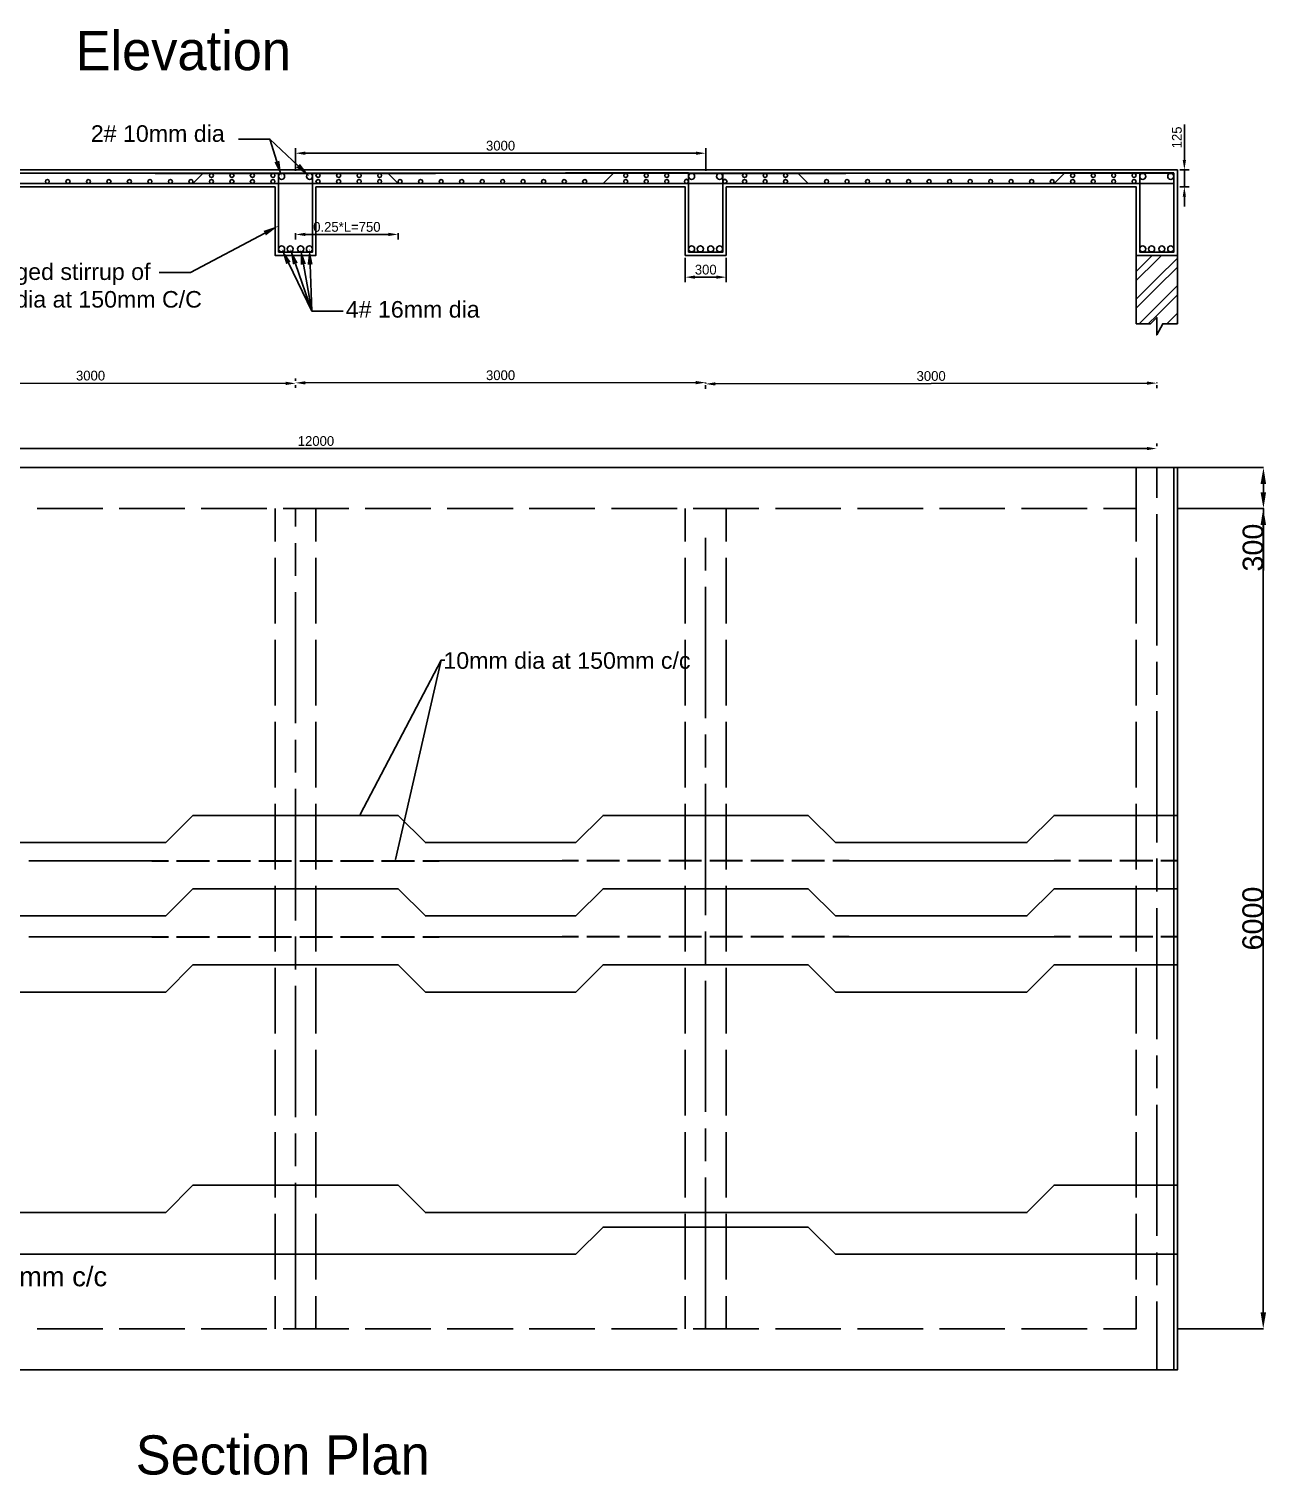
# Model space of a CAD drawing. Header units: millimetres. Extents: x 918 to 1394, y 1863 to 2232.
# Drawn here: x 1077.9 to 1393.8, y 1862.5 to 2231.8 of the extents above; entities that cross this region are included whole.
import ezdxf
from ezdxf import colors
from ezdxf.entities.mleader import LeaderData, LeaderLine
from ezdxf.math import Vec2, Vec3

# ---------------------------------------------------------------- set-up
doc = ezdxf.new("R2010")
doc.units = ezdxf.units.MM
for name, color, linetype in [('PDF_Geometry', 7, 'Continuous'), ('PDF_Solid Fills', 7, 'Continuous'), ('PDF_Text', 7, 'Continuous')]:
    doc.layers.add(name, color=color, linetype=linetype)
doc.styles.add('PDF F1', font='arial.ttf')
doc.styles.get("Standard").update_dxf_attribs({"font": 'CascadiaCode.ttf'})
doc.dimstyles.new('ISO-25', dxfattribs={"dimtxt": 2.5, "dimasz": 2.5, "dimexe": 1.25, "dimexo": 0.625, "dimtad": 1, "dimtxsty": 'Standard', "dimcen": 2.5, "dimadec": 0, "dimazin": 0, "dimtfac": 1, "dimtmove": 0, "dimatfit": 3, "dimfxl": 1, "dimarcsym": 0})

# ---------------------------------------------------------------- blocks, each defined once
blk = doc.blocks.new('*D7')
at = {"color": 0, "lineweight": -2, "transparency": 16777216}
for p, q in [((1372.93, 2198.29), (1372.93, 2207.34)), ((1371.77, 2195.79), (1374.18, 2195.79)), ((1372.93, 2191.44), (1372.93, 2195.79)), ((1371.77, 2191.44), (1374.18, 2191.44)), ((1372.93, 2188.94), (1372.93, 2186.44))]:
    blk.add_line(p, q, dxfattribs=at)
at = {"color": 0, "transparency": 16777216}
for points in [[(1372.51, 2198.29), (1373.34, 2198.29), (1372.93, 2195.79)], [(1372.51, 2188.94), (1373.34, 2188.94), (1372.93, 2191.44)]]:
    blk.add_solid(points, dxfattribs=at)
at = {"layer": 'Defpoints', "color": 0, "transparency": 16777216}
for p in [(1371.14, 2195.79), (1372.93, 2195.79), (1371.14, 2191.44)]:
    blk.add_point(p, dxfattribs=at)
at = {"color": 0, "transparency": 16777216, "insert": (1371.03, 2204.07), "char_height": 2.5, "attachment_point": 5, "rotation": 90}
blk.add_mtext('125', dxfattribs=at)
blk = doc.blocks.new('*D8')
at = {"color": 0, "lineweight": -2, "transparency": 16777216}
for p, q in [((1245.47, 2173.31), (1245.47, 2167.14)), ((1255.96, 2173.31), (1255.96, 2167.14)), ((1247.97, 2168.39), (1253.46, 2168.39))]:
    blk.add_line(p, q, dxfattribs=at)
at = {"color": 0, "transparency": 16777216}
for points in [[(1247.97, 2168.81), (1247.97, 2167.98), (1245.47, 2168.39)], [(1253.46, 2168.81), (1253.46, 2167.98), (1255.96, 2168.39)]]:
    blk.add_solid(points, dxfattribs=at)
at = {"layer": 'Defpoints', "color": 0, "transparency": 16777216}
for p in [(1245.47, 2173.94), (1255.96, 2173.94), (1255.96, 2168.39)]:
    blk.add_point(p, dxfattribs=at)
at = {"color": 0, "transparency": 16777216, "insert": (1250.71, 2170.3), "char_height": 2.5, "attachment_point": 5}
blk.add_mtext('300', dxfattribs=at)
blk = doc.blocks.new('*D9')
at = {"color": 0, "lineweight": -2, "transparency": 16777216}
for p, q in [((1250.68, 2140.64), (1250.68, 2139.88)), ((1253.18, 2141.14), (1363.37, 2141.33)), ((1365.87, 2140.84), (1365.87, 2140.08))]:
    blk.add_line(p, q, dxfattribs=at)
at = {"color": 0, "transparency": 16777216}
for points in [[(1363.37, 2141.75), (1363.37, 2140.91), (1365.87, 2141.33)], [(1253.18, 2141.55), (1253.18, 2140.72), (1250.68, 2141.13)]]:
    blk.add_solid(points, dxfattribs=at)
at = {"layer": 'Defpoints', "color": 0, "transparency": 16777216}
for p in [(1250.68, 2141.27), (1365.87, 2141.47), (1365.87, 2141.33)]:
    blk.add_point(p, dxfattribs=at)
at = {"color": 0, "transparency": 16777216, "insert": (1308.27, 2143.14), "char_height": 2.5, "attachment_point": 5, "rotation": 0.0997}
blk.add_mtext('3000', dxfattribs=at)
blk = doc.blocks.new('*D11')
at = {"color": 0, "lineweight": -2, "transparency": 16777216}
for p, q in [((1041.28, 2142.03), (1041.28, 2142.65)), ((1145.98, 2141.89), (1145.98, 2142.52)), ((1043.78, 2141.4), (1143.48, 2141.27))]:
    blk.add_line(p, q, dxfattribs=at)
at = {"color": 0, "transparency": 16777216}
for points in [[(1043.78, 2141.81), (1043.78, 2140.98), (1041.28, 2141.4)], [(1143.48, 2141.69), (1143.48, 2140.85), (1145.98, 2141.27)]]:
    blk.add_solid(points, dxfattribs=at)
at = {"layer": 'Defpoints', "color": 0, "transparency": 16777216}
for p in [(1041.28, 2141.4), (1145.98, 2141.27), (1145.98, 2141.27)]:
    blk.add_point(p, dxfattribs=at)
at = {"color": 0, "transparency": 16777216, "insert": (1093.63, 2143.24), "char_height": 2.5, "attachment_point": 5, "rotation": 359.9269}
blk.add_mtext('3000', dxfattribs=at)
blk = doc.blocks.new('*D12')
at = {"color": 0, "lineweight": -2, "transparency": 16777216}
for p, q in [((1145.98, 2140.78), (1145.98, 2140.15)), ((1148.48, 2141.4), (1248.18, 2141.47)), ((1250.68, 2140.84), (1250.68, 2140.22))]:
    blk.add_line(p, q, dxfattribs=at)
at = {"color": 0, "transparency": 16777216}
for points in [[(1148.48, 2141.82), (1148.48, 2140.99), (1145.98, 2141.4)], [(1248.18, 2141.88), (1248.18, 2141.05), (1250.68, 2141.47)]]:
    blk.add_solid(points, dxfattribs=at)
at = {"layer": 'Defpoints', "color": 0, "transparency": 16777216}
for p in [(1145.98, 2141.4), (1250.68, 2141.47), (1250.68, 2141.47)]:
    blk.add_point(p, dxfattribs=at)
at = {"color": 0, "transparency": 16777216, "insert": (1198.33, 2143.34), "char_height": 2.5, "attachment_point": 5, "rotation": 0.0366}
blk.add_mtext('3000', dxfattribs=at)
blk = doc.blocks.new('*D13')
at = {"color": 0, "lineweight": -2, "transparency": 16777216}
for p, q in [((936.52, 2125.26), (936.52, 2125.88)), ((939.02, 2124.63), (1363.37, 2124.63)), ((1365.87, 2125.26), (1365.87, 2125.88))]:
    blk.add_line(p, q, dxfattribs=at)
at = {"color": 0, "transparency": 16777216}
for points in [[(939.02, 2125.05), (939.02, 2124.21), (936.52, 2124.63)], [(1363.37, 2125.05), (1363.37, 2124.21), (1365.87, 2124.63)]]:
    blk.add_solid(points, dxfattribs=at)
at = {"layer": 'Defpoints', "color": 0, "transparency": 16777216}
for p in [(936.52, 2124.63), (1365.87, 2124.63), (1365.87, 2124.63)]:
    blk.add_point(p, dxfattribs=at)
at = {"color": 0, "transparency": 16777216, "insert": (1151.19, 2126.54), "char_height": 2.5, "attachment_point": 5}
blk.add_mtext('12000', dxfattribs=at)
blk = doc.blocks.new('*D18')
at = {"color": 0, "lineweight": -2, "transparency": 16777216}
for p, q in [((1145.98, 2179.65), (1145.98, 2178.05)), ((1148.48, 2179.3), (1169.67, 2179.3)), ((1172.17, 2179.65), (1172.17, 2178.05))]:
    blk.add_line(p, q, dxfattribs=at)
at = {"color": 0, "transparency": 16777216}
for points in [[(1148.48, 2179.72), (1148.48, 2178.89), (1145.98, 2179.3)], [(1169.67, 2179.72), (1169.67, 2178.89), (1172.17, 2179.3)]]:
    blk.add_solid(points, dxfattribs=at)
at = {"layer": 'Defpoints', "color": 0, "transparency": 16777216}
for p in [(1145.98, 2180.28), (1172.17, 2180.28), (1172.17, 2179.3)]:
    blk.add_point(p, dxfattribs=at)
at = {"color": 0, "transparency": 16777216, "insert": (1159.08, 2181.21), "char_height": 2.5, "attachment_point": 5}
blk.add_mtext('0.25*L=750', dxfattribs=at)
blk = doc.blocks.new('*D19')
at = {"color": 0, "lineweight": -2, "transparency": 16777216}
for p, q in [((1145.95, 2195.54), (1145.95, 2201.29)), ((1250.71, 2195.54), (1250.71, 2201.29)), ((1248.21, 2200.04), (1148.45, 2200.04))]:
    blk.add_line(p, q, dxfattribs=at)
at = {"color": 0, "transparency": 16777216}
for points in [[(1148.45, 2200.46), (1148.45, 2199.62), (1145.95, 2200.04)], [(1248.21, 2200.46), (1248.21, 2199.62), (1250.71, 2200.04)]]:
    blk.add_solid(points, dxfattribs=at)
at = {"layer": 'Defpoints', "color": 0, "transparency": 16777216}
for p in [(1145.95, 2200.04), (1145.95, 2194.92), (1250.71, 2194.92)]:
    blk.add_point(p, dxfattribs=at)
at = {"color": 0, "transparency": 16777216, "insert": (1198.33, 2201.95), "char_height": 2.5, "attachment_point": 5}
blk.add_mtext('3000', dxfattribs=at)

msp = doc.modelspace()

# ---------------------------------------------------------------- linework, layer by layer
at = {"layer": 'PDF_Geometry', "lineweight": 25}
for points in [[(1255.957, 2173.939), (1245.467, 2173.939), (1245.467, 2191.444), (1151.192, 2191.444), (1151.192, 2173.939), (1140.769, 2173.939), (1140.769, 2191.444), (1046.494, 2191.444), (1046.494, 2173.939), (1036.004, 2173.939), (1036.004, 2191.444), (941.796, 2191.444), (941.796, 2173.939), (931.306, 2173.939), (931.306, 2191.444), (931.306, 2195.787), (1371.145, 2195.787), (1371.145, 2191.444), (1371.145, 2173.939), (1360.655, 2173.939), (1360.655, 2191.444), (1255.957, 2191.444)], [(1125.001, 2194.384), (1124.867, 2194.718), (1124.533, 2194.852), (1124.132, 2194.718), (1123.998, 2194.384), (1124.132, 2193.983), (1124.533, 2193.85), (1124.867, 2193.983)], [(1130.279, 2194.384), (1130.079, 2194.718), (1129.744, 2194.852), (1129.344, 2194.718), (1129.21, 2194.384), (1129.344, 2193.983), (1129.744, 2193.85), (1130.079, 2193.983)], [(1135.491, 2194.384), (1135.357, 2194.718), (1134.956, 2194.919), (1134.622, 2194.718), (1134.421, 2194.384), (1134.622, 2193.983), (1134.956, 2193.85), (1135.357, 2193.983)], [(1140.702, 2194.384), (1140.568, 2194.718), (1140.234, 2194.919), (1139.833, 2194.718), (1139.7, 2194.384), (1139.833, 2193.983), (1140.234, 2193.85), (1140.568, 2193.983)], [(1152.261, 2194.384), (1152.127, 2194.718), (1151.726, 2194.919), (1151.392, 2194.718), (1151.192, 2194.384), (1151.392, 2193.983), (1151.726, 2193.85), (1152.127, 2193.983)], [(1157.539, 2194.384), (1157.339, 2194.718), (1157.005, 2194.919), (1156.604, 2194.718), (1156.47, 2194.384), (1156.604, 2193.983), (1157.005, 2193.85), (1157.339, 2193.983)], [(1162.751, 2194.384), (1162.617, 2194.718), (1162.216, 2194.852), (1161.815, 2194.718), (1161.682, 2194.384), (1161.815, 2193.983), (1162.216, 2193.85), (1162.617, 2193.983)], [(1167.962, 2194.384), (1167.829, 2194.718), (1167.428, 2194.852), (1167.094, 2194.718), (1166.96, 2194.384), (1167.094, 2193.983), (1167.428, 2193.85), (1167.829, 2193.983)], [(1230.834, 2194.384), (1230.634, 2194.718), (1230.3, 2194.919), (1229.899, 2194.718), (1229.765, 2194.384), (1229.899, 2193.983), (1230.3, 2193.85), (1230.634, 2193.983)], [(1236.046, 2194.384), (1235.912, 2194.718), (1235.512, 2194.919), (1235.177, 2194.718), (1234.977, 2194.384), (1235.177, 2193.983), (1235.512, 2193.85), (1235.912, 2193.983)], [(1241.258, 2194.384), (1241.124, 2194.718), (1240.79, 2194.919), (1240.389, 2194.718), (1240.255, 2194.384), (1240.389, 2193.983), (1240.79, 2193.85), (1241.124, 2193.983)], [(1261.168, 2194.384), (1261.035, 2194.718), (1260.634, 2194.919), (1260.233, 2194.718), (1260.099, 2194.384), (1260.233, 2193.983), (1260.634, 2193.85), (1261.035, 2193.983)], [(1266.38, 2194.384), (1266.246, 2194.718), (1265.845, 2194.919), (1265.511, 2194.718), (1265.377, 2194.384), (1265.511, 2193.983), (1265.845, 2193.85), (1266.246, 2193.983)], [(1271.658, 2194.384), (1271.458, 2194.718), (1271.124, 2194.919), (1270.723, 2194.718), (1270.589, 2194.384), (1270.723, 2193.983), (1271.124, 2193.85), (1271.458, 2193.983)], [(1344.953, 2194.384), (1344.753, 2194.718), (1344.419, 2194.919), (1344.018, 2194.718), (1343.884, 2194.384), (1344.018, 2193.983), (1344.419, 2193.85), (1344.753, 2193.983)], [(1350.165, 2194.384), (1350.031, 2194.718), (1349.63, 2194.919), (1349.296, 2194.718), (1349.096, 2194.384), (1349.296, 2193.983), (1349.63, 2193.85), (1350.031, 2193.983)], [(1355.376, 2194.384), (1355.243, 2194.785), (1354.909, 2194.919), (1354.508, 2194.785), (1354.374, 2194.384), (1354.508, 2194.05), (1354.909, 2193.85), (1355.243, 2194.05)], [(1360.655, 2194.384), (1360.454, 2194.785), (1360.12, 2194.919), (1359.719, 2194.785), (1359.586, 2194.384), (1359.719, 2194.05), (1360.12, 2193.85), (1360.454, 2194.05)], [(1083.108, 2192.781), (1082.974, 2193.182), (1082.64, 2193.315), (1082.24, 2193.182), (1082.106, 2192.781), (1082.24, 2192.447), (1082.64, 2192.313), (1082.974, 2192.447)], [(1088.386, 2192.781), (1088.253, 2193.182), (1087.852, 2193.315), (1087.451, 2193.182), (1087.317, 2192.781), (1087.451, 2192.447), (1087.852, 2192.313), (1088.253, 2192.447)], [(1093.598, 2192.781), (1093.464, 2193.182), (1093.063, 2193.315), (1092.729, 2193.182), (1092.596, 2192.781), (1092.729, 2192.447), (1093.063, 2192.313), (1093.464, 2192.447)], [(1098.876, 2192.781), (1098.676, 2193.182), (1098.342, 2193.315), (1097.941, 2193.182), (1097.807, 2192.781), (1097.941, 2192.447), (1098.342, 2192.313), (1098.676, 2192.447)], [(1104.088, 2192.781), (1103.954, 2193.182), (1103.553, 2193.315), (1103.219, 2193.182), (1103.019, 2192.781), (1103.219, 2192.447), (1103.553, 2192.313), (1103.954, 2192.447)], [(1109.299, 2192.781), (1109.166, 2193.182), (1108.765, 2193.315), (1108.431, 2193.182), (1108.297, 2192.781), (1108.431, 2192.447), (1108.765, 2192.313), (1109.166, 2192.447)], [(1114.578, 2192.781), (1114.377, 2193.182), (1114.043, 2193.315), (1113.642, 2193.182), (1113.509, 2192.781), (1113.642, 2192.447), (1114.043, 2192.313), (1114.377, 2192.447)], [(1119.789, 2192.781), (1119.656, 2193.182), (1119.255, 2193.315), (1118.921, 2193.182), (1118.72, 2192.781), (1118.921, 2192.447), (1119.255, 2192.313), (1119.656, 2192.447)], [(1125.001, 2192.781), (1124.867, 2193.182), (1124.533, 2193.315), (1124.132, 2193.182), (1123.998, 2192.781), (1124.132, 2192.447), (1124.533, 2192.313), (1124.867, 2192.447)], [(1130.279, 2192.781), (1130.079, 2193.182), (1129.744, 2193.315), (1129.344, 2193.182), (1129.21, 2192.781), (1129.344, 2192.447), (1129.744, 2192.313), (1130.079, 2192.447)], [(1135.491, 2192.781), (1135.357, 2193.182), (1134.956, 2193.315), (1134.622, 2193.182), (1134.421, 2192.781), (1134.622, 2192.447), (1134.956, 2192.313), (1135.357, 2192.447)], [(1140.702, 2192.781), (1140.568, 2193.182), (1140.234, 2193.315), (1139.833, 2193.182), (1139.7, 2192.781), (1139.833, 2192.447), (1140.234, 2192.313), (1140.568, 2192.447)], [(1152.261, 2192.781), (1152.127, 2193.182), (1151.726, 2193.315), (1151.392, 2193.182), (1151.192, 2192.781), (1151.392, 2192.447), (1151.726, 2192.313), (1152.127, 2192.447)], [(1157.539, 2192.781), (1157.339, 2193.182), (1157.005, 2193.315), (1156.604, 2193.182), (1156.47, 2192.781), (1156.604, 2192.447), (1157.005, 2192.313), (1157.339, 2192.447)], [(1162.751, 2192.781), (1162.617, 2193.182), (1162.216, 2193.315), (1161.815, 2193.182), (1161.682, 2192.781), (1161.815, 2192.447), (1162.216, 2192.313), (1162.617, 2192.447)], [(1167.962, 2192.781), (1167.829, 2193.182), (1167.428, 2193.315), (1167.094, 2193.182), (1166.96, 2192.781), (1167.094, 2192.447), (1167.428, 2192.313), (1167.829, 2192.447)], [(1173.241, 2192.781), (1173.04, 2193.182), (1172.706, 2193.315), (1172.305, 2193.182), (1172.172, 2192.781), (1172.305, 2192.447), (1172.706, 2192.313), (1173.04, 2192.447)], [(1178.452, 2192.781), (1178.318, 2193.182), (1177.918, 2193.315), (1177.584, 2193.182), (1177.383, 2192.781), (1177.584, 2192.447), (1177.918, 2192.313), (1178.318, 2192.447)], [(1183.664, 2192.781), (1183.53, 2193.182), (1183.129, 2193.315), (1182.795, 2193.182), (1182.661, 2192.781), (1182.795, 2192.447), (1183.129, 2192.313), (1183.53, 2192.447)], [(1188.942, 2192.781), (1188.742, 2193.182), (1188.407, 2193.315), (1188.007, 2193.182), (1187.873, 2192.781), (1188.007, 2192.447), (1188.407, 2192.313), (1188.742, 2192.447)], [(1194.153, 2192.781), (1194.02, 2193.182), (1193.619, 2193.315), (1193.285, 2193.182), (1193.084, 2192.781), (1193.285, 2192.447), (1193.619, 2192.313), (1194.02, 2192.447)], [(1199.365, 2192.781), (1199.231, 2193.182), (1198.897, 2193.315), (1198.496, 2193.182), (1198.363, 2192.781), (1198.496, 2192.447), (1198.897, 2192.313), (1199.231, 2192.447)], [(1204.643, 2192.781), (1204.443, 2193.182), (1204.109, 2193.315), (1203.708, 2193.182), (1203.574, 2192.781), (1203.708, 2192.447), (1204.109, 2192.313), (1204.443, 2192.447)], [(1209.855, 2192.781), (1209.721, 2193.182), (1209.32, 2193.315), (1208.986, 2193.182), (1208.786, 2192.781), (1208.986, 2192.447), (1209.32, 2192.313), (1209.721, 2192.447)], [(1215.133, 2192.781), (1214.933, 2193.182), (1214.599, 2193.315), (1214.198, 2193.182), (1214.064, 2192.781), (1214.198, 2192.447), (1214.599, 2192.313), (1214.933, 2192.447)], [(1220.345, 2192.781), (1220.211, 2193.182), (1219.81, 2193.315), (1219.476, 2193.182), (1219.276, 2192.781), (1219.476, 2192.447), (1219.81, 2192.313), (1220.211, 2192.447)], [(1230.834, 2192.781), (1230.634, 2193.182), (1230.3, 2193.315), (1229.899, 2193.182), (1229.765, 2192.781), (1229.899, 2192.447), (1230.3, 2192.313), (1230.634, 2192.447)], [(1236.046, 2192.781), (1235.912, 2193.182), (1235.512, 2193.315), (1235.177, 2193.182), (1234.977, 2192.781), (1235.177, 2192.447), (1235.512, 2192.313), (1235.912, 2192.447)], [(1241.258, 2192.781), (1241.124, 2193.182), (1240.79, 2193.315), (1240.389, 2193.182), (1240.255, 2192.781), (1240.389, 2192.447), (1240.79, 2192.313), (1241.124, 2192.447)], [(1246.335, 2192.848), (1246.135, 2193.182), (1245.801, 2193.382), (1245.4, 2193.182), (1245.266, 2192.848), (1245.4, 2192.447), (1245.801, 2192.313), (1246.135, 2192.447)], [(1256.157, 2192.848), (1255.957, 2193.182), (1255.623, 2193.382), (1255.222, 2193.182), (1255.088, 2192.848), (1255.222, 2192.447), (1255.623, 2192.313), (1255.957, 2192.447)], [(1261.168, 2192.781), (1261.035, 2193.182), (1260.634, 2193.315), (1260.233, 2193.182), (1260.099, 2192.781), (1260.233, 2192.447), (1260.634, 2192.313), (1261.035, 2192.447)], [(1266.38, 2192.781), (1266.246, 2193.182), (1265.845, 2193.315), (1265.511, 2193.182), (1265.377, 2192.781), (1265.511, 2192.447), (1265.845, 2192.313), (1266.246, 2192.447)], [(1271.658, 2192.781), (1271.458, 2193.182), (1271.124, 2193.315), (1270.723, 2193.182), (1270.589, 2192.781), (1270.723, 2192.447), (1271.124, 2192.313), (1271.458, 2192.447)], [(1282.081, 2192.781), (1281.947, 2193.182), (1281.547, 2193.315), (1281.212, 2193.182), (1281.079, 2192.781), (1281.212, 2192.447), (1281.547, 2192.313), (1281.947, 2192.447)], [(1287.359, 2192.781), (1287.159, 2193.182), (1286.825, 2193.315), (1286.424, 2193.182), (1286.29, 2192.781), (1286.424, 2192.447), (1286.825, 2192.313), (1287.159, 2192.447)], [(1292.571, 2192.781), (1292.437, 2193.182), (1292.036, 2193.315), (1291.702, 2193.182), (1291.502, 2192.781), (1291.702, 2192.447), (1292.036, 2192.313), (1292.437, 2192.447)], [(1297.782, 2192.781), (1297.649, 2193.182), (1297.315, 2193.315), (1296.914, 2193.182), (1296.78, 2192.781), (1296.914, 2192.447), (1297.315, 2192.313), (1297.649, 2192.447)], [(1303.061, 2192.781), (1302.86, 2193.182), (1302.526, 2193.315), (1302.125, 2193.182), (1301.992, 2192.781), (1302.125, 2192.447), (1302.526, 2192.313), (1302.86, 2192.447)], [(1308.272, 2192.781), (1308.139, 2193.182), (1307.738, 2193.315), (1307.404, 2193.182), (1307.203, 2192.781), (1307.404, 2192.447), (1307.738, 2192.313), (1308.139, 2192.447)], [(1313.484, 2192.781), (1313.35, 2193.182), (1313.016, 2193.315), (1312.615, 2193.182), (1312.482, 2192.781), (1312.615, 2192.447), (1313.016, 2192.313), (1313.35, 2192.447)], [(1318.762, 2192.781), (1318.628, 2193.182), (1318.228, 2193.315), (1317.827, 2193.182), (1317.693, 2192.781), (1317.827, 2192.447), (1318.228, 2192.313), (1318.628, 2192.447)], [(1323.974, 2192.781), (1323.84, 2193.182), (1323.439, 2193.315), (1323.105, 2193.182), (1322.971, 2192.781), (1323.105, 2192.447), (1323.439, 2192.313), (1323.84, 2192.447)], [(1329.252, 2192.781), (1329.051, 2193.182), (1328.717, 2193.315), (1328.317, 2193.182), (1328.183, 2192.781), (1328.317, 2192.447), (1328.717, 2192.313), (1329.051, 2192.447)], [(1334.463, 2192.781), (1334.33, 2193.182), (1333.929, 2193.315), (1333.595, 2193.182), (1333.394, 2192.781), (1333.595, 2192.447), (1333.929, 2192.313), (1334.33, 2192.447)], [(1339.675, 2192.781), (1339.541, 2193.182), (1339.14, 2193.315), (1338.806, 2193.182), (1338.673, 2192.781), (1338.806, 2192.447), (1339.14, 2192.313), (1339.541, 2192.447)], [(1344.953, 2192.781), (1344.753, 2193.182), (1344.419, 2193.315), (1344.018, 2193.182), (1343.884, 2192.781), (1344.018, 2192.447), (1344.419, 2192.313), (1344.753, 2192.447)], [(1350.165, 2192.781), (1350.031, 2193.182), (1349.63, 2193.315), (1349.296, 2193.182), (1349.096, 2192.781), (1349.296, 2192.447), (1349.63, 2192.313), (1350.031, 2192.447)], [(1355.376, 2192.781), (1355.243, 2193.182), (1354.909, 2193.315), (1354.508, 2193.182), (1354.374, 2192.781), (1354.508, 2192.447), (1354.909, 2192.313), (1355.243, 2192.447)], [(1360.655, 2192.781), (1360.454, 2193.182), (1360.12, 2193.315), (1359.719, 2193.182), (1359.586, 2192.781), (1359.719, 2192.447), (1360.12, 2192.313), (1360.454, 2192.447)], [(931.306, 2119.753), (1371.145, 2119.753), (1371.145, 1889.377), (931.306, 1889.377)]]:
    msp.add_lwpolyline(points, close=True, dxfattribs=at)
for points in [[(940.927, 2194.919), (940.927, 2174.808), (932.175, 2174.808), (932.175, 2194.919), (1370.276, 2194.919), (1370.276, 2174.808), (1361.523, 2174.808), (1361.523, 2194.919)], [(1119.789, 2192.313), (1122.395, 2194.919)], [(1141.637, 2194.919), (1141.637, 2174.808), (1150.323, 2174.808), (1150.323, 2194.919)], [(1172.172, 2192.313), (1169.566, 2194.919)], [(1224.487, 2192.313), (1227.16, 2194.919)], [(1246.335, 2194.919), (1246.335, 2174.808), (1255.088, 2174.808), (1255.088, 2194.919)], [(1276.87, 2192.313), (1274.264, 2194.919)], [(1339.675, 2192.313), (1342.348, 2194.919)], [(1370.276, 2192.313), (932.175, 2192.313)], [(1360.655, 2169.863), (1364.73, 2173.939)], [(1360.655, 2167.525), (1365.866, 2172.736), (1367.069, 2173.939)], [(1360.655, 2173.939), (1360.655, 2156.501), (1364.263, 2156.501), (1365.866, 2158.104), (1365.866, 2153.628), (1367.403, 2156.501), (1371.144, 2156.501), (1371.144, 2173.939)], [(1360.655, 2162.781), (1365.866, 2168.059), (1371.145, 2173.271)], [(1360.655, 2160.443), (1365.866, 2165.721), (1371.145, 2170.933)], [(1361.39, 2156.501), (1365.866, 2160.977), (1371.145, 2166.256)], [(1363.728, 2156.501), (1365.866, 2158.639), (1371.145, 2163.85)], [(1368.472, 2156.501), (1371.145, 2159.173)], [(1370.81, 2156.501), (1371.145, 2156.835)], [(1365.866, 2153.962), (1366.2, 2154.229)], [(1250.678, 2141.334), (1250.678, 2141.467)], [(1250.678, 2141.401), (1250.678, 2141.267)], [(1365.866, 2141.334), (1365.866, 2141.467)], [(1360.655, 2109.33), (1360.655, 2119.753)], [(1365.866, 2112.069), (1365.866, 2119.753)], [(1370.276, 2119.753), (1370.276, 1889.377)], [(1371.144, 2119.753), (1393.126, 2119.753)], [(1393.126, 2115.61), (1393.126, 2113.472)], [(1080.035, 2109.33), (1096.738, 2109.33)], [(1100.948, 2109.33), (1117.718, 2109.33)], [(1121.86, 2109.33), (1138.631, 2109.33)], [(1140.769, 2100.911), (1140.769, 2109.33)], [(1142.84, 2109.33), (1159.61, 2109.33)], [(1145.98, 2104.72), (1145.98, 2109.33)], [(1151.192, 2100.911), (1151.192, 2109.33)], [(1163.753, 2109.33), (1180.523, 2109.33)], [(1184.733, 2109.33), (1201.503, 2109.33)], [(1205.646, 2109.33), (1222.416, 2109.33)], [(1226.625, 2109.33), (1243.396, 2109.33)], [(1245.467, 2100.911), (1245.467, 2109.33)], [(1247.538, 2109.33), (1264.308, 2109.33)], [(1255.957, 2100.911), (1255.957, 2109.33)], [(1268.518, 2109.33), (1285.221, 2109.33)], [(1289.431, 2109.33), (1306.201, 2109.33)], [(1310.41, 2109.33), (1327.114, 2109.33)], [(1331.323, 2109.33), (1348.094, 2109.33)], [(1352.303, 2109.33), (1360.655, 2109.33), (1360.655, 2100.911)], [(1371.144, 2109.33), (1393.126, 2109.33), (1393.126, 2093.495)], [(1371.145, 2109.33), (1393.126, 2109.33)], [(1365.866, 2074.319), (1365.866, 2107.86)], [(1393.06, 2105.12), (1393.06, 1904.076)], [(1250.678, 2093.495), (1250.678, 2101.847)], [(1145.98, 2092.158), (1145.98, 2100.51)], [(1140.769, 2079.998), (1140.769, 2096.702)], [(1151.192, 2079.998), (1151.192, 2096.702)], [(1245.467, 2079.998), (1245.467, 2096.702)], [(1255.957, 2079.998), (1255.957, 2096.702)], [(1360.655, 2096.702), (1360.655, 2079.998)], [(1145.98, 2054.475), (1145.98, 2087.949)], [(1250.678, 2055.745), (1250.678, 2089.285)], [(1140.769, 2059.019), (1140.769, 2075.789)], [(1151.192, 2059.019), (1151.192, 2075.789)], [(1245.467, 2059.019), (1245.467, 2075.789)], [(1255.957, 2059.019), (1255.957, 2075.789)], [(1360.655, 2075.789), (1360.655, 2059.019)], [(1162.483, 2031.224), (1183.129, 2070.577)], [(1171.503, 2019.665), (1183.129, 2070.577), (1184.131, 2070.577)], [(1365.866, 2061.758), (1365.866, 2070.177)], [(1365.866, 2024.075), (1365.866, 2057.615)], [(1140.769, 2038.106), (1140.769, 2054.876)], [(1151.192, 2038.106), (1151.192, 2054.876)], [(1245.467, 2038.106), (1245.467, 2054.876)], [(1255.957, 2038.106), (1255.957, 2054.876)], [(1360.655, 2054.876), (1360.655, 2038.106)], [(1145.98, 2041.914), (1145.98, 2050.266)], [(1250.678, 2043.184), (1250.678, 2051.602)], [(1250.678, 2005.5), (1250.678, 2039.041)], [(1145.98, 2004.164), (1145.98, 2037.705)], [(931.306, 2030.957), (941.796, 2030.957), (952.219, 2030.957), (959.234, 2024.008), (1008.076, 2024.008), (1015.091, 2030.957), (1041.282, 2030.957), (1067.474, 2030.957), (1074.422, 2024.008), (1112.84, 2024.008), (1119.789, 2030.957), (1145.98, 2030.957), (1172.172, 2030.957), (1179.12, 2024.008), (1217.538, 2024.008), (1224.487, 2030.957), (1250.678, 2030.957), (1276.87, 2030.957), (1283.885, 2024.008), (1332.726, 2024.008), (1339.675, 2030.957), (1371.145, 2030.957)], [(1140.769, 2017.126), (1140.769, 2033.896)], [(1151.192, 2017.126), (1151.192, 2033.896)], [(1245.467, 2017.126), (1245.467, 2033.896)], [(1255.957, 2017.126), (1255.957, 2033.896)], [(1360.655, 2033.896), (1360.655, 2017.126)], [(1365.866, 2011.514), (1365.866, 2019.932)], [(1077.897, 2019.331), (1109.299, 2019.331)], [(1182.661, 2019.331), (1214.064, 2019.331)], [(1287.359, 2019.331), (1339.675, 2019.331)], [(1140.769, 1996.213), (1140.769, 2012.984)], [(1151.192, 1996.213), (1151.192, 2012.984)], [(1245.467, 1996.213), (1245.467, 2012.984)], [(1255.957, 1996.213), (1255.957, 2012.984)], [(1360.655, 2012.984), (1360.655, 1996.213)], [(931.306, 2012.249), (941.796, 2012.249), (952.219, 2012.249), (959.234, 2005.3), (1008.076, 2005.3), (1015.091, 2012.249), (1041.282, 2012.249), (1067.474, 2012.249), (1074.422, 2005.3), (1112.84, 2005.3), (1119.789, 2012.249), (1145.98, 2012.249), (1172.172, 2012.249), (1179.12, 2005.3), (1217.538, 2005.3), (1224.487, 2012.249), (1250.678, 2012.249), (1276.87, 2012.249), (1283.885, 2005.3), (1332.726, 2005.3), (1339.675, 2012.249), (1371.145, 2012.249)], [(1365.866, 1973.83), (1365.866, 2007.304)], [(1077.897, 1999.955), (1109.299, 1999.955)], [(1145.98, 1991.603), (1145.98, 2000.022)], [(1182.661, 1999.955), (1214.064, 1999.955)], [(1250.678, 1992.939), (1250.678, 2001.291)], [(1287.359, 1999.955), (1339.675, 1999.955)], [(931.306, 1992.806), (941.796, 1992.806), (952.219, 1992.806), (959.234, 1985.857), (1008.076, 1985.857), (1015.091, 1992.806), (1041.282, 1992.806), (1067.474, 1992.806), (1074.422, 1985.857), (1112.84, 1985.857), (1119.789, 1992.806), (1145.98, 1992.806), (1172.172, 1992.806), (1179.12, 1985.857), (1217.538, 1985.857), (1224.487, 1992.806), (1250.678, 1992.806), (1276.87, 1992.806), (1283.885, 1985.857), (1332.726, 1985.857), (1339.675, 1992.806), (1371.145, 1992.806)], [(1140.769, 1975.233), (1140.769, 1992.004)], [(1151.192, 1975.233), (1151.192, 1992.004)], [(1245.467, 1975.233), (1245.467, 1992.004)], [(1255.957, 1975.233), (1255.957, 1992.004)], [(1360.655, 1992.004), (1360.655, 1975.233)], [(1145.98, 1953.92), (1145.98, 1987.46)], [(1250.678, 1955.256), (1250.678, 1988.73)], [(1140.769, 1954.321), (1140.769, 1971.091)], [(1151.192, 1954.321), (1151.192, 1971.091)], [(1245.467, 1954.321), (1245.467, 1971.091)], [(1255.957, 1954.321), (1255.957, 1971.091)], [(1360.655, 1971.091), (1360.655, 1954.321)], [(1365.866, 1961.269), (1365.866, 1969.621)], [(1365.866, 1923.586), (1365.866, 1957.06)], [(1140.769, 1933.408), (1140.769, 1950.111)], [(1145.98, 1941.359), (1145.98, 1949.71)], [(1151.192, 1933.408), (1151.192, 1950.111)], [(1245.467, 1933.408), (1245.467, 1950.111)], [(1250.678, 1942.695), (1250.678, 1951.047)], [(1255.957, 1933.408), (1255.957, 1950.111)], [(1360.655, 1950.111), (1360.655, 1933.408)], [(931.306, 1936.548), (941.796, 1936.548), (952.219, 1936.548), (959.234, 1929.532), (1008.076, 1929.532), (1074.422, 1929.532), (1112.84, 1929.532), (1119.789, 1936.548), (1145.98, 1936.548), (1172.172, 1936.548), (1179.12, 1929.532), (1217.538, 1929.532), (1283.885, 1929.532), (1332.726, 1929.532), (1339.675, 1936.548), (1371.145, 1936.548)], [(1145.98, 1899.867), (1145.98, 1937.149)], [(1250.678, 1899.867), (1250.678, 1938.486)], [(1140.769, 1912.428), (1140.769, 1929.198)], [(1151.192, 1912.428), (1151.192, 1929.198)], [(1245.467, 1912.428), (1245.467, 1929.198)], [(1255.957, 1912.428), (1255.957, 1929.198)], [(1360.655, 1929.198), (1360.655, 1912.428)], [(931.306, 1918.909), (959.234, 1918.909), (1008.076, 1918.909), (1015.091, 1925.858), (1041.282, 1925.858), (1067.474, 1925.858), (1074.422, 1918.909), (1112.84, 1918.909), (1179.12, 1918.909), (1217.538, 1918.909), (1224.487, 1925.858), (1250.678, 1925.858), (1276.87, 1925.858), (1283.885, 1918.909), (1332.726, 1918.909), (1371.145, 1918.909)], [(1365.866, 1911.025), (1365.866, 1919.377)], [(1140.769, 1899.867), (1140.769, 1908.219)], [(1151.192, 1899.867), (1151.192, 1908.219)], [(1245.467, 1899.867), (1245.467, 1908.219)], [(1255.957, 1899.867), (1255.957, 1908.219)], [(1360.655, 1908.219), (1360.655, 1899.867), (1352.303, 1899.867)], [(1365.866, 1889.377), (1365.866, 1906.816)], [(1096.738, 1899.867), (1080.035, 1899.867)], [(1117.718, 1899.867), (1100.948, 1899.867)], [(1138.631, 1899.867), (1121.86, 1899.867)], [(1159.61, 1899.867), (1142.84, 1899.867)], [(1180.523, 1899.867), (1163.753, 1899.867)], [(1201.503, 1899.867), (1184.733, 1899.867)], [(1222.416, 1899.867), (1205.646, 1899.867)], [(1243.396, 1899.867), (1226.625, 1899.867)], [(1264.308, 1899.867), (1247.538, 1899.867)], [(1285.221, 1899.867), (1268.518, 1899.867)], [(1306.201, 1899.867), (1289.431, 1899.867)], [(1327.114, 1899.867), (1310.41, 1899.867)], [(1348.094, 1899.867), (1331.323, 1899.867)], [(1371.145, 1899.867), (1393.126, 1899.867)], [(1371.145, 1889.377), (1360.655, 1889.377)]]:
    msp.add_lwpolyline(points, dxfattribs=at)
at = {"layer": 'PDF_Geometry', "lineweight": 30}
for points in [[(1110.168, 2194.919), (1181.726, 2194.919)], [(1246.335, 2194.919), (1214.933, 2194.919)], [(1246.335, 2194.919), (1255.088, 2194.919), (1286.491, 2194.919)], [(1370.276, 2194.919), (1338.806, 2194.919)], [(1109.299, 2019.331), (1113.509, 2019.331)], [(1115.58, 2019.331), (1123.998, 2019.331)], [(1126.07, 2019.331), (1134.488, 2019.331)], [(1136.56, 2019.331), (1144.911, 2019.331)], [(1147.049, 2019.331), (1155.401, 2019.331)], [(1157.472, 2019.331), (1165.891, 2019.331)], [(1167.962, 2019.331), (1176.314, 2019.331)], [(1178.452, 2019.331), (1182.661, 2019.331)], [(1218.207, 2019.331), (1214.064, 2019.331)], [(1228.696, 2019.331), (1220.345, 2019.331)], [(1239.186, 2019.331), (1230.768, 2019.331)], [(1249.676, 2019.331), (1241.258, 2019.331)], [(1260.099, 2019.331), (1251.747, 2019.331)], [(1270.589, 2019.331), (1262.237, 2019.331)], [(1281.079, 2019.331), (1272.66, 2019.331)], [(1287.359, 2019.331), (1283.15, 2019.331)], [(1343.884, 2019.331), (1339.675, 2019.331)], [(1354.374, 2019.331), (1345.956, 2019.331)], [(1364.864, 2019.331), (1356.445, 2019.331)], [(1371.145, 2019.331), (1366.935, 2019.331)], [(1109.299, 1999.955), (1113.509, 1999.955)], [(1115.58, 1999.955), (1123.998, 1999.955)], [(1126.07, 1999.955), (1134.488, 1999.955)], [(1136.56, 1999.955), (1144.911, 1999.955)], [(1147.049, 1999.955), (1155.401, 1999.955)], [(1157.472, 1999.955), (1165.891, 1999.955)], [(1167.962, 1999.955), (1176.314, 1999.955)], [(1178.452, 1999.955), (1182.661, 1999.955)], [(1218.207, 1999.955), (1214.064, 1999.955)], [(1228.696, 1999.955), (1220.345, 1999.955)], [(1239.186, 1999.955), (1230.768, 1999.955)], [(1249.676, 1999.955), (1241.258, 1999.955)], [(1260.099, 1999.955), (1251.747, 1999.955)], [(1270.589, 1999.955), (1262.237, 1999.955)], [(1281.079, 1999.955), (1272.66, 1999.955)], [(1287.359, 1999.955), (1283.15, 1999.955)], [(1343.884, 1999.955), (1339.675, 1999.955)], [(1354.374, 1999.955), (1345.956, 1999.955)], [(1364.864, 1999.955), (1356.445, 1999.955)], [(1371.145, 1999.955), (1366.935, 1999.955)]]:
    msp.add_lwpolyline(points, dxfattribs=at)
at = {"layer": 'PDF_Geometry', "lineweight": 25}
for centre, radius in [((1142.41, 2194.117), 0.764), ((1149.559, 2194.117), 0.764), ((1247.108, 2194.117), 0.764), ((1254.257, 2194.117), 0.764), ((1362.296, 2194.117), 0.764), ((1369.445, 2194.117), 0.764), ((1142.41, 2175.61), 0.764), ((1144.615, 2175.61), 0.764), ((1147.265, 2175.61), 0.787), ((1149.536, 2175.61), 0.787), ((1247.108, 2175.61), 0.764), ((1249.357, 2175.61), 0.787), ((1251.985, 2175.61), 0.764), ((1254.257, 2175.61), 0.764), ((1362.296, 2175.61), 0.764), ((1364.545, 2175.61), 0.787), ((1367.173, 2175.61), 0.764), ((1369.445, 2175.61), 0.764)]:
    msp.add_circle(centre, radius, dxfattribs=at)
at = {"layer": 'PDF_Solid Fills', "transparency": 33554559}
for points in [[(1392.391, 2115.61), (1393.795, 2115.61), (1393.126, 2119.753)], [(1392.391, 2113.472), (1393.795, 2113.472), (1393.126, 2109.33)], [(1392.391, 2105.12), (1393.795, 2105.12), (1393.06, 2109.33)], [(1162.55, 2031.224), (1162.216, 2030.823), (1162.417, 2031.291)], [(1171.637, 2019.665), (1171.437, 2019.197), (1171.437, 2019.665)], [(1392.391, 1904.076), (1393.795, 1904.076), (1393.06, 1899.867)]]:
    msp.add_solid(points, dxfattribs=at)

# ---------------------------------------------------------------- texts
at = {"char_height": 10, "attachment_point": 1}
for s, width, insert in [('Elevation', 68.93534, (1089.802, 2231.245)), ('Section Plan', 150.3324, (1105.162, 1872.658))]:
    msp.add_mtext_dynamic_manual_height_columns(s, width=width, gutter_width=12.5, heights=[0], dxfattribs=dict(at, insert=insert))
at = {"layer": 'PDF_Text', "char_height": 4.23338, "attachment_point": 4, "style": 'PDF F1'}
for s, insert in [('2# 10mm dia', (1093.705, 2205.029)), ('4# 16mm dia', (1158.806, 2160.145)), ('10mm dia at 150mm c/c', (1183.729, 2070.48))]:
    msp.add_mtext(s, dxfattribs=dict(at, insert=insert))
at = {"layer": 'PDF_Text', "insert": (1059.625, 2166.234), "char_height": 4.23338, "width": 62.26302, "attachment_point": 4, "style": 'PDF F1'}
msp.add_mtext('2 Legged stirrup of 8mm dia at 150mm C/C', dxfattribs=at)
at = {"layer": 'PDF_Text', "char_height": 5.2436, "attachment_point": 4, "rotation": 90, "style": 'PDF F1'}
for s, insert in [('300', (1390.466, 2093.227)), ('6000', (1390.399, 1996.477))]:
    msp.add_mtext(s, dxfattribs=dict(at, insert=insert))
at = {"layer": 'PDF_Text', "insert": (1033.062, 1913.129), "char_height": 5, "attachment_point": 4, "line_spacing_factor": 1.417308, "style": 'PDF F1'}
msp.add_mtext('8mmØ at 200mm c/c', dxfattribs=at)

# ---------------------------------------------------------------- dimensions: what is measured, and where the dimension line sits
dim = msp.add_linear_dim(base=(1372.927, 2195.787), p1=(1371.145, 2191.444), p2=(1371.145, 2195.787), angle=90, text='125', dimstyle='ISO-25')
dim.commit()
dim.dimension.update_dxf_attribs({"geometry": '*D7', "text_midpoint": (1371.025, 2204.066)})
for base, p1, p2, text, picture, middle in [((1145.947, 2200.04), (1250.712, 2194.919), (1145.947, 2194.919), '3000', '*D19', (1198.329, 2201.951)), ((1172.172, 2179.303), (1145.98, 2180.279), (1172.172, 2180.279), '0.25*L=750', '*D18', (1159.076, 2181.214)), ((1255.957, 2168.395), (1245.467, 2173.939), (1255.957, 2173.939), '300', '*D8', (1250.712, 2170.297)), ((1365.866, 2124.63), (936.518, 2124.63), (1365.866, 2124.63), '12000', '*D13', (1151.192, 2126.54))]:
    dim = msp.add_linear_dim(base=base, p1=p1, p2=p2, text=text, dimstyle='ISO-25')
    dim.commit()
    dim.dimension.update_dxf_attribs({"geometry": picture, "text_midpoint": middle})
for p1, p2, distance, picture, middle in [((1041.282, 2141.401), (1145.98, 2141.267), 0, '*D11', (1093.634, 2143.244)), ((1145.98, 2141.401), (1250.678, 2141.467), 0, '*D12', (1198.328, 2143.336)), ((1250.678, 2141.267), (1365.866, 2141.467), -0.134, '*D9', (1308.269, 2143.136))]:
    dim = msp.add_aligned_dim(p1=p1, p2=p2, distance=distance, text='3000', dimstyle='ISO-25')
    dim.commit()
    dim.dimension.update_dxf_attribs({"geometry": picture, "text_midpoint": middle})

# ---------------------------------------------------------------- leaders
ml = msp.add_multileader_mtext('Standard')
ml.set_content('', color=256)
ml.set_leader_properties()
ml.build(insert=Vec2(0, 0))
ctx = ml.context
ctx.base_point, ctx.plane_origin = Vec3(1127.417, 2203.645), Vec3(1142.41, 2194.117)
ctx.text_align_type = 2
notes = []
notes.append((ctx, [(0, (1, 1, 0), (1139.417, 2203.645), (-1, 0), 8, [(0, [(1142.41, 2194.117)], 0, [])])]))
ctx.mtext.insert, ctx.mtext.alignment, ctx.mtext.flow_direction = Vec3(1129.417, 2205.645), 3, 5
ml = msp.add_multileader_mtext('Standard')
ml.set_content('', color=256)
ml.set_leader_properties()
ml.build(insert=Vec2(0, 0))
ctx = ml.context
ctx.base_point, ctx.plane_origin = Vec3(1127.417, 2203.645), Vec3(1149.559, 2194.117)
ctx.text_align_type = 2
notes.append((ctx, [(0, (1, 1, 0), (1139.417, 2203.645), (-1, 0), 8, [(0, [(1149.559, 2194.117)], 0, [])])]))
ctx.mtext.insert, ctx.mtext.alignment, ctx.mtext.flow_direction = Vec3(1129.417, 2205.645), 3, 5
ml = msp.add_multileader_mtext('Standard')
ml.set_content('', color=256)
ml.set_leader_properties()
ml.build(insert=Vec2(0, 0))
ctx = ml.context
ctx.base_point, ctx.plane_origin = Vec3(1107.182, 2169.614), Vec3(1141.637, 2181.503)
ctx.text_align_type = 2
notes.append((ctx, [(0, (1, 1, 0), (1119.182, 2169.614), (-1, 0), 8, [(0, [(1141.637, 2181.503)], 0, [])])]))
ctx.mtext.insert, ctx.mtext.alignment, ctx.mtext.flow_direction = Vec3(1109.182, 2171.614), 3, 5
ml = msp.add_multileader_mtext('Standard')
ml.set_content('', color=256)
ml.set_leader_properties()
ml.build(insert=Vec2(0, 0))
ctx = ml.context
ctx.base_point, ctx.plane_origin = Vec3(1158.133, 2159.681), Vec3(1142.41, 2175.61)
notes.append((ctx, [(0, (1, 1, 0), (1150.133, 2159.681), (1, 0), 8, [(0, [(1142.41, 2175.61)], 0, [])])]))
ctx.mtext.insert, ctx.mtext.flow_direction = Vec3(1160.133, 2161.681), 5
ml = msp.add_multileader_mtext('Standard')
ml.set_content('', color=256)
ml.set_leader_properties()
ml.build(insert=Vec2(0, 0))
ctx = ml.context
ctx.base_point, ctx.plane_origin = Vec3(1158.133, 2159.681), Vec3(1144.615, 2175.61)
notes.append((ctx, [(0, (1, 1, 0), (1150.133, 2159.681), (1, 0), 8, [(0, [(1144.615, 2175.61)], 0, [])])]))
ctx.mtext.insert, ctx.mtext.flow_direction = Vec3(1160.133, 2161.681), 5
ml = msp.add_multileader_mtext('Standard')
ml.set_content('', color=256)
ml.set_leader_properties()
ml.build(insert=Vec2(0, 0))
ctx = ml.context
ctx.base_point, ctx.plane_origin = Vec3(1158.133, 2159.681), Vec3(1147.265, 2175.61)
notes.append((ctx, [(0, (1, 1, 0), (1150.133, 2159.681), (1, 0), 8, [(0, [(1147.265, 2175.61)], 0, [])])]))
ctx.mtext.insert, ctx.mtext.flow_direction = Vec3(1160.133, 2161.681), 5
ml = msp.add_multileader_mtext('Standard')
ml.set_content('', color=256)
ml.set_leader_properties()
ml.build(insert=Vec2(0, 0))
ctx = ml.context
ctx.base_point, ctx.plane_origin = Vec3(1158.133, 2159.681), Vec3(1149.536, 2175.61)
notes.append((ctx, [(0, (1, 1, 0), (1150.133, 2159.681), (1, 0), 8, [(0, [(1149.536, 2175.61)], 0, [])])]))
ctx.mtext.insert, ctx.mtext.flow_direction = Vec3(1160.133, 2161.681), 5
for ctx, leaders in notes:
    for number, flags, end, landing, length, lines in leaders:
        leader = LeaderData()
        leader.index, (leader.has_last_leader_line, leader.has_dogleg_vector, leader.attachment_direction) = number, flags
        leader.last_leader_point, leader.dogleg_vector, leader.dogleg_length = Vec3(end), Vec3(landing), length
        for number, points, colour, breaks in lines:
            line = LeaderLine()
            line.index, line.vertices, line.color, line.breaks = number, Vec3.list(points), colors.encode_raw_color(colour), breaks
            leader.lines.append(line)
        ctx.leaders.append(leader)

doc.saveas('drawing.dxf')
